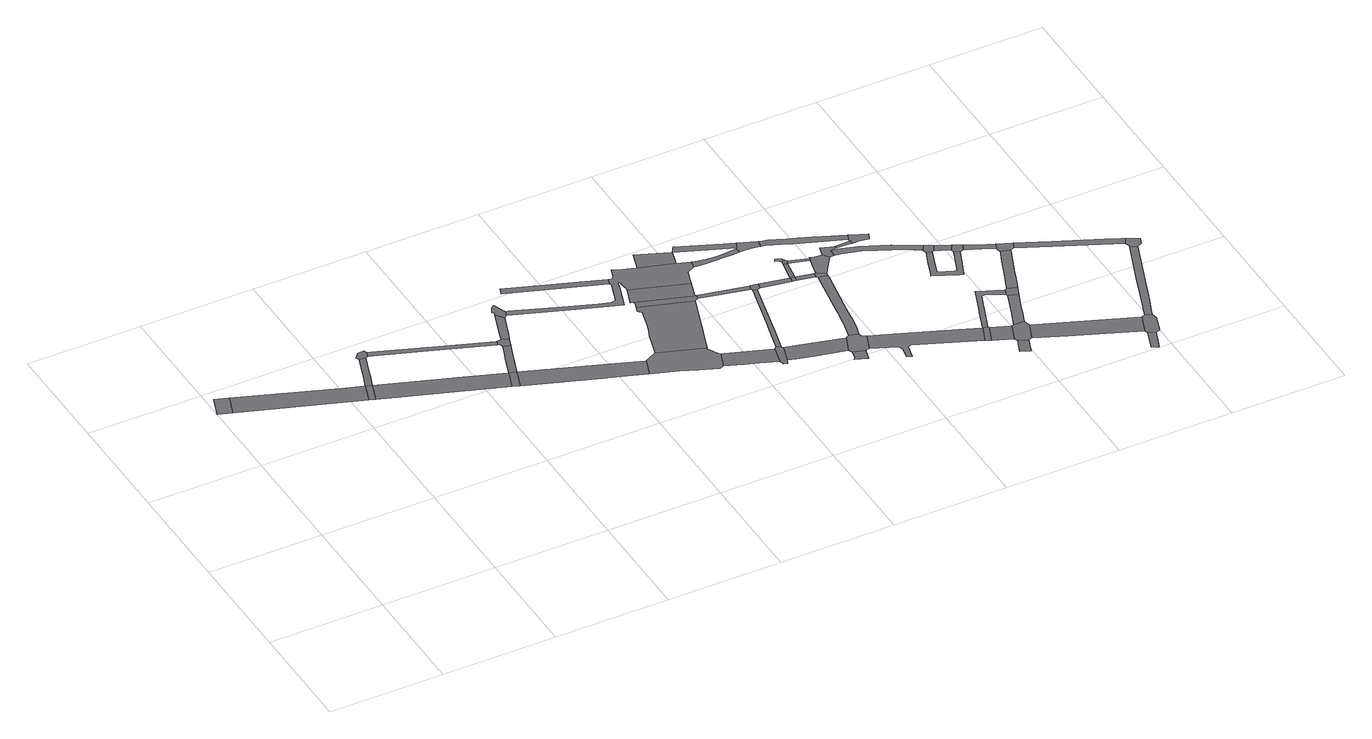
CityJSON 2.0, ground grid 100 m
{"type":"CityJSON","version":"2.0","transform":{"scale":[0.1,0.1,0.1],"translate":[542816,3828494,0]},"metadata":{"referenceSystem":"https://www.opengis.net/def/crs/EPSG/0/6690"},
"CityObjects":{
"road1":{"type":"Road","geometry":[{"type":"MultiSurface","lod":"1","boundaries":[[[0,1,2,3]]]}]},
"road2":{"type":"Road","attributes":{"RoadStructureAttribute.sectionType":"1"},"geometry":[{"type":"MultiSurface","lod":"1","boundaries":[[[4,3,2,5,6]]]}]},
"road3":{"type":"Road","geometry":[{"type":"MultiSurface","lod":"1","boundaries":[[[6,5,7,8]]]}]},
"road4":{"type":"Road","attributes":{"RoadStructureAttribute.sectionType":"1"},"geometry":[{"type":"MultiSurface","lod":"1","boundaries":[[[9,10,11,12,6,8,13,14,15,16]]]}]},
"road5":{"type":"Road","geometry":[{"type":"MultiSurface","lod":"1","boundaries":[[[17,18,19,9,16,20,21]]]}]},
"road6":{"type":"Road","attributes":{"RoadStructureAttribute.sectionType":"1"},"geometry":[{"type":"MultiSurface","lod":"1","boundaries":[[[22,23,8,7,24,25]]]}]},
"road7":{"type":"Road","attributes":{"RoadStructureAttribute.sectionType":"1"},"geometry":[{"type":"MultiSurface","lod":"1","boundaries":[[[26,27,21,20,28,29,30]]]}]},
"road8":{"type":"Road","geometry":[{"type":"MultiSurface","lod":"1","boundaries":[[[25,24,31,32]]]}]},
"road9":{"type":"Road","attributes":{"RoadStructureAttribute.sectionType":"1"},"geometry":[{"type":"MultiSurface","lod":"1","boundaries":[[[33,34,35,36,37,25,32,38,39,40,41,42]]]}]},
"road10":{"type":"Road","geometry":[{"type":"MultiSurface","lod":"1","boundaries":[[[43,30,29,44,33,42,45]]]}]},
"road11":{"type":"Road","attributes":{"RoadStructureAttribute.sectionType":"1"},"geometry":[{"type":"MultiSurface","lod":"1","boundaries":[[[46,47,43,45,48,49]]]}]},
"road12":{"type":"Road","attributes":{"RoadStructureAttribute.sectionType":"1"},"geometry":[{"type":"MultiSurface","lod":"1","boundaries":[[[50,32,31,51,52,53,54]]]}]},
"road13":{"type":"Road","geometry":[{"type":"MultiSurface","lod":"1","boundaries":[[[55,56,57,58,46,49,59,60,61]]]}]},
"road14":{"type":"Road","attributes":{"function":"1","RoadStructureAttribute.sectionType":"6"},"geometry":[{"type":"MultiSurface","lod":"1","boundaries":[[[62,63,64,65]]]}]},
"road15":{"type":"Road","geometry":[{"type":"MultiSurface","lod":"1","boundaries":[[[66,54,53,67,68,69,70,71,72,73,74]]]}]},
"road16":{"type":"Road","attributes":{"RoadStructureAttribute.sectionType":"1"},"geometry":[{"type":"MultiSurface","lod":"1","boundaries":[[[75,76,77,78,79,65,64,80,81,82,83,84,85,86,60,59,87,88,89,90,91,92,93,94,95,96,97,98,99,100,101,102,103,104,105]]]}]},
"road17":{"type":"Road","attributes":{"RoadStructureAttribute.sectionType":"1"},"geometry":[{"type":"MultiSurface","lod":"1","boundaries":[[[106,107,108,109,110,111,112,113,114,115,66,74,116,117,118,119,120,121]]]}]},
"road18":{"type":"Road","attributes":{"RoadStructureAttribute.sectionType":"1"},"geometry":[{"type":"MultiSurface","lod":"1","boundaries":[[[72,71,70,122,123,124,125,126]]]}]},
"road19":{"type":"Road","geometry":[{"type":"MultiSurface","lod":"1","boundaries":[[[127,128,106,121,129,130,131]]]}]},
"road20":{"type":"Road","geometry":[{"type":"MultiSurface","lod":"1","boundaries":[[[96,132,127,131,97]]]}]},
"road21":{"type":"Road","geometry":[{"type":"MultiSurface","lod":"1","boundaries":[[[133,126,125,134,135,136,137,138,139,140]]]}]},
"road22":{"type":"Road","geometry":[{"type":"MultiSurface","lod":"1","boundaries":[[[141,105,104,142,143]]]}]},
"road23":{"type":"Road","attributes":{"RoadStructureAttribute.sectionType":"1"},"geometry":[{"type":"MultiSurface","lod":"1","boundaries":[[[130,129,144,145,146]]]}]},
"road24":{"type":"Road","attributes":{"RoadStructureAttribute.sectionType":"1"},"geometry":[{"type":"MultiSurface","lod":"1","boundaries":[[[147,148,149,150,151,133,140,152,153,154,155]]]}]},
"road25":{"type":"Road","attributes":{"RoadStructureAttribute.sectionType":"1"},"geometry":[{"type":"MultiSurface","lod":"1","boundaries":[[[156,139,138,157,158,159,160]]]}]},
"road26":{"type":"Road","attributes":{"RoadStructureAttribute.sectionType":"1"},"geometry":[{"type":"MultiSurface","lod":"1","boundaries":[[[161,162,163,164,165]]]}]},
"road27":{"type":"Road","geometry":[{"type":"MultiSurface","lod":"1","boundaries":[[[166,146,145,147,155,167,168]]]}]},
"road28":{"type":"Road","attributes":{"RoadStructureAttribute.sectionType":"1"},"geometry":[{"type":"MultiSurface","lod":"1","boundaries":[[[169,170,171,172,102,101,173,174,175,176,177,178,179,180]]]}]},
"road29":{"type":"Road","geometry":[{"type":"MultiSurface","lod":"1","boundaries":[[[181,160,159,161,165,182,183,184,185]]]}]},
"road30":{"type":"Road","attributes":{"RoadStructureAttribute.sectionType":"1"},"geometry":[{"type":"MultiSurface","lod":"1","boundaries":[[[186,187,143,188,189]]]}]},
"road31":{"type":"Road","attributes":{"RoadStructureAttribute.sectionType":"1"},"geometry":[{"type":"MultiSurface","lod":"1","boundaries":[[[190,168,167,191,192,193]]]}]},
"road32":{"type":"Road","geometry":[{"type":"MultiSurface","lod":"1","boundaries":[[[193,192,194,195]]]}]},
"road33":{"type":"Road","attributes":{"RoadStructureAttribute.sectionType":"1"},"geometry":[{"type":"MultiSurface","lod":"1","boundaries":[[[196,197,198,199,200,201,202,181,185,203,204,205,206,207,208,209,210]]]}]},
"road34":{"type":"Road","attributes":{"function":"1","RoadStructureAttribute.sectionType":"6"},"geometry":[{"type":"MultiSurface","lod":"1","boundaries":[[[211,193,195,212]]]}]},
"road35":{"type":"Road","geometry":[{"type":"MultiSurface","lod":"1","boundaries":[[[189,188,180,179,213,214,215,216,217]]]}]},
"road36":{"type":"Road","attributes":{"RoadStructureAttribute.sectionType":"1"},"geometry":[{"type":"MultiSurface","lod":"1","boundaries":[[[218,195,194,219,220]]]}]},
"road37":{"type":"Road","attributes":{"function":"1","RoadStructureAttribute.sectionType":"6"},"geometry":[{"type":"MultiSurface","lod":"1","boundaries":[[[221,222,223,224,225,226,227,228]]]}]},
"road38":{"type":"Road","geometry":[{"type":"MultiSurface","lod":"1","boundaries":[[[228,227,229,211,212,230]]]}]},
"road39":{"type":"Road","attributes":{"function":"1","RoadStructureAttribute.sectionType":"6"},"geometry":[{"type":"MultiSurface","lod":"1","boundaries":[[[230,212,231,232]]]}]},
"road40":{"type":"Road","geometry":[{"type":"MultiSurface","lod":"1","boundaries":[[[220,219,196,210,233,234]]]}]},
"road41":{"type":"Road","attributes":{"RoadStructureAttribute.sectionType":"1"},"geometry":[{"type":"MultiSurface","lod":"1","boundaries":[[[235,236,237,183,182,238,239,240,241,242,243,244,245]]]}]},
"road42":{"type":"Road","geometry":[{"type":"MultiSurface","lod":"1","boundaries":[[[246,247,232,231,248,234,233,249,250,251]]]}]},
"road43":{"type":"Road","attributes":{"RoadStructureAttribute.sectionType":"1"},"geometry":[{"type":"MultiSurface","lod":"1","boundaries":[[[252,253,254,255,256,257,258,259,217,216,260,261,262,263,264,265,266]]]}]},
"road44":{"type":"Road","geometry":[{"type":"MultiSurface","lod":"1","boundaries":[[[267,268,251,250,269,270,271,272,273]]]}]},
"road45":{"type":"Road","geometry":[{"type":"MultiSurface","lod":"1","boundaries":[[[245,244,274,275,276]]]}]},
"road46":{"type":"Road","geometry":[{"type":"MultiSurface","lod":"1","boundaries":[[[273,272,277,278,279]]]}]},
"road47":{"type":"Road","attributes":{"RoadStructureAttribute.sectionType":"1"},"geometry":[{"type":"MultiSurface","lod":"1","boundaries":[[[275,274,280,281]]]}]},
"road48":{"type":"Road","attributes":{"RoadStructureAttribute.sectionType":"1"},"geometry":[{"type":"MultiSurface","lod":"1","boundaries":[[[282,283,284,285]]]}]},
"road49":{"type":"Road","geometry":[{"type":"MultiSurface","lod":"1","boundaries":[[[286,287,288,270,269,289,290,291,292,293,294]]]}]},
"road50":{"type":"Road","geometry":[{"type":"MultiSurface","lod":"1","boundaries":[[[295,266,265,279,278,296,297,298]]]}]},
"road51":{"type":"Road","geometry":[{"type":"MultiSurface","lod":"1","boundaries":[[[299,281,280,282,285,300,301,302]]]}]},
"road52":{"type":"Road","attributes":{"RoadStructureAttribute.sectionType":"1"},"geometry":[{"type":"MultiSurface","lod":"1","boundaries":[[[303,304,305,306,307,308,245,276,309,310,311,312,313,314,315,316,317]]]}]},
"road53":{"type":"Road","attributes":{"RoadStructureAttribute.sectionType":"1"},"geometry":[{"type":"MultiSurface","lod":"1","boundaries":[[[318,319,320,321,322,299,302,323,324,325,326,327]]]}]},
"road54":{"type":"Road","attributes":{"function":"1"},"geometry":[{"type":"MultiSurface","lod":"1","boundaries":[[[328,329,330,331,332,333,334,335,336,337,338,339,340,341,342,343,344,345]]]}]},
"road55":{"type":"Road","geometry":[{"type":"MultiSurface","lod":"1","boundaries":[[[346,294,293,328,345,347,348]]]}]},
"road56":{"type":"Road","geometry":[{"type":"MultiSurface","lod":"1","boundaries":[[[349,317,316,318,327,350]]]}]},
"road57":{"type":"Road","geometry":[{"type":"MultiSurface","lod":"1","boundaries":[[[348,347,351,352,353]]]}]},
"road58":{"type":"Road","geometry":[{"type":"MultiSurface","lod":"1","boundaries":[[[354,353,352,337,336,355,356]]]}]},
"road59":{"type":"Road","attributes":{"RoadStructureAttribute.sectionType":"1"},"geometry":[{"type":"MultiSurface","lod":"1","boundaries":[[[357,301,300,358,359,360]]]}]},
"road60":{"type":"Road","attributes":{"RoadStructureAttribute.sectionType":"1"},"geometry":[{"type":"MultiSurface","lod":"1","boundaries":[[[361,362,363,364,349,350,365,366,367,368]]]}]},
"road61":{"type":"Road","geometry":[{"type":"MultiSurface","lod":"1","boundaries":[[[369,356,355,370,371,372]]]}]},
"road62":{"type":"Road","attributes":{"RoadStructureAttribute.sectionType":"1"},"geometry":[{"type":"MultiSurface","lod":"1","boundaries":[[[373,374,375,376]]]}]},
"road63":{"type":"Road","geometry":[{"type":"MultiSurface","lod":"1","boundaries":[[[372,371,361,368,377,378]]]}]},
"road64":{"type":"Road","geometry":[{"type":"MultiSurface","lod":"1","boundaries":[[[379,360,359,373,376,380,381,382]]]}]},
"road65":{"type":"Road","geometry":[{"type":"MultiSurface","lod":"1","boundaries":[[[383,384,385,378,377,386,387,388]]]}]},
"road66":{"type":"Road","attributes":{"RoadStructureAttribute.sectionType":"1"},"geometry":[{"type":"MultiSurface","lod":"1","boundaries":[[[389,390,391,392,393,379,382,394,395,396,397,398]]]}]},
"road67":{"type":"Road","geometry":[{"type":"MultiSurface","lod":"1","boundaries":[[[399,388,387,400,401,389,398,402,403]]]}]}
},
"vertices":[
[71,2913,0],[7,2735,0],[121,2694,0],[184,2871,0],
[1013,2568,0],[1135,2333,0],[1194,2501,0],
[1187,2314,0],[1247,2484,0],
[1311,2824,0],[1257,2674,0],[1232,2603,0],[1230,2599,0],[1279,2573,0],[1280,2578,0],[1308,2656,0],[1364,2814,0],
[1392,2902,0],[1336,2897,0],[1302,2851,0],[1389,2823,0],[1402,2874,0],
[1920,2241,0],[1843,2269,0],[2199,1954,0],[2258,2119,0],
[1894,2689,0],[1441,2860,0],[1878,2645,0],[2352,2473,0],[2366,2512,0],
[2260,1932,0],[2319,2098,0],
[2380,2438,0],[2354,2370,0],[2338,2328,0],[2325,2295,0],[2296,2217,0],[2352,2187,0],[2385,2274,0],[2399,2312,0],[2416,2358,0],[2438,2416,0],
[2406,2519,0],[2372,2465,0],[2468,2496,0],
[2512,2818,0],[2426,2578,0],[2485,2542,0],[2562,2749,0],
[2965,1860,0],[2874,1713,0],[3018,1662,0],[3223,1589,0],[3278,1744,0],
[2558,2926,0],[2531,2909,0],[2507,2857,0],[2518,2835,0],[2587,2766,0],[2603,2819,0],[2590,2846,0],
[2705,3088,0],[2681,3031,0],[3486,2742,0],[3505,2791,0],
[3389,1801,0],[3444,1510,0],[3587,1452,0],[3745,1388,0],[3778,1404,0],[3834,1547,0],[3822,1552,0],[3771,1651,0],[3776,1664,0],
[3732,2829,0],[3666,2851,0],[3582,2888,0],[3556,2809,0],[3531,2782,0],[3496,2720,0],[3477,2668,0],[3428,2530,0],[3390,2522,0],[3294,2558,0],[3028,2658,0],[2629,2809,0],[3020,2608,0],[3388,2474,0],[3462,2447,0],[3530,2655,0],[3552,2723,0],[3560,2721,0],[3566,2709,0],[3571,2645,0],[3572,2626,0],[3572,2606,0],[4052,2444,0],[4076,2519,0],[4093,2572,0],[4095,2578,0],[4169,2618,0],[4182,2681,0],[4148,2690,0],[4064,2721,0],[3772,2816,0],
[3531,2380,0],[3523,2356,0],[3515,2334,0],[3522,2315,0],[3545,2304,0],[3497,2125,0],[3474,2068,0],[3455,2021,0],[3454,2020,0],[3422,1910,0],[3814,1773,0],[3862,1907,0],[3868,1925,0],[3902,2021,0],[3916,2061,0],[3977,2232,0],
[3929,1345,0],[3933,1344,0],[4046,1303,0],[4194,1247,0],[4235,1403,0],
[3543,2444,0],[3548,2429,0],[4007,2248,0],[4015,2290,0],[4004,2292,0],
[3518,2452,0],
[4256,1420,0],[4206,1216,0],[4204,1208,0],[4240,1195,0],[4245,1217,0],[4254,1234,0],[4305,1390,0],[4293,1402,0],
[3822,2975,0],[4074,2751,0],[4107,2859,0],
[4405,2161,0],[4425,2157,0],[4441,2201,0],
[4435,2141,0],[4379,1899,0],[4348,1778,0],[4338,1738,0],[4303,1601,0],[4339,1589,0],[4372,1723,0],[4383,1769,0],[4470,2128,0],
[4527,1330,0],[4324,1214,0],[4456,1179,0],[4733,1112,0],[4793,1262,0],
[4753,1084,0],[4735,1004,0],[4719,993,0],[4826,947,0],[4853,1048,0],
[4449,2199,0],[4500,2140,0],[4509,2187,0],
[4416,2653,0],[4347,2652,0],[4293,2655,0],[4216,2672,0],[4188,2615,0],[4221,2609,0],[4290,2608,0],[4357,2607,0],[4422,2608,0],[4518,2610,0],[4574,2612,0],[4571,2663,0],
[4827,1282,0],[4889,1061,0],[4948,1211,0],[4912,1226,0],[4904,1260,0],
[4515,2765,0],[4146,2914,0],[4578,2668,0],[4603,2729,0],
[4620,2166,0],[4622,2117,0],[4759,2091,0],[4768,2137,0],
[4793,2085,0],[4801,2131,0],
[4963,2040,0],[4899,1659,0],[4890,1606,0],[4886,1578,0],[4873,1502,0],[4857,1407,0],[4856,1400,0],[4930,1351,0],[4935,1380,0],[4951,1468,0],[4952,1475,0],[4962,1539,0],[4979,1645,0],[5037,2000,0],[5041,2027,0],
[4800,2318,0],[4832,2312,0],
[4599,2614,0],[4670,2611,0],[4730,2603,0],[4753,2599,0],[4766,2663,0],
[4917,2108,0],[4950,2055,0],[4959,2100,0],
[4821,2382,0],[4803,2395,0],[4781,2402,0],[4771,2404,0],[4759,2379,0],[4786,2375,0],[4806,2347,0],[4833,2364,0],
[4804,2340,0],[4849,2338,0],
[5011,2257,0],[5018,2284,0],
[5045,2051,0],[4973,2097,0],
[5677,916,0],[5464,1005,0],[5145,1133,0],[5105,968,0],[5118,929,0],[5097,830,0],[5136,813,0],[5167,931,0],[5199,941,0],[5730,721,0],[5792,870,0],
[5064,2283,0],[5021,2297,0],[4998,2201,0],[5111,2147,0],[5166,2228,0],[5125,2279,0],
[5303,2453,0],[5164,2511,0],[5056,2555,0],[4975,2587,0],[4923,2608,0],[4905,2615,0],[4843,2640,0],[4803,2649,0],[4788,2591,0],[4846,2569,0],[4848,2568,0],[4900,2546,0],[4990,2508,0],[5397,2354,0],[5419,2404,0],
[5231,2332,0],[5151,2365,0],[5204,2226,0],[5208,2287,0],[5208,2298,0],[5264,2300,0],[5263,2325,0],
[5778,701,0],[5840,849,0],[5836,863,0],
[5380,2296,0],[5401,2296,0],[5402,2327,0],
[5947,632,0],[6004,785,0],
[5959,602,0],[5908,471,0],[5990,435,0],[6039,562,0],
[5661,2131,0],[5426,2235,0],[5267,2286,0],[5258,2222,0],[5421,2177,0],[5535,2119,0],[5734,2029,0],[5844,1952,0],[5876,2010,0],
[5448,2391,0],[5466,2296,0],[5545,2278,0],[5571,2337,0],
[6027,788,0],[6070,576,0],[6131,731,0],[6116,787,0],
[5975,1298,0],[5961,1303,0],[5894,1131,0],[5871,1072,0],[5868,1064,0],[5864,1054,0],[5904,1040,0],[5907,1047,0],[5909,1053,0],[5925,1095,0],[5974,1224,0],[5981,1226,0],[6000,1232,0],[6155,1159,0],[6174,1209,0],
[6162,1139,0],[6112,1008,0],[6100,976,0],[6096,967,0],[6091,955,0],[6165,912,0],[6174,935,0],[6181,952,0],[6204,1010,0],[6243,1108,0],
[5855,1920,0],[5814,1813,0],[5756,1662,0],[5748,1640,0],[5952,1549,0],[5984,1535,0],[6035,1660,0],[6060,1721,0],[6091,1798,0],[6050,1826,0],[6013,1734,0],[5998,1696,0],[5959,1601,0],[5947,1606,0],[5812,1667,0],[5824,1698,0],[5860,1792,0],[5901,1900,0],
[5889,2003,0],[5918,1907,0],[5951,1971,0],
[6196,1221,0],[6275,1190,0],
[6030,1860,0],[6042,1856,0],[6074,1908,0],
[6137,1876,0],[6127,1810,0],[6154,1868,0],
[6335,651,0],[6337,465,0],[6890,238,0],[6953,405,0],
[6373,1658,0],[6363,1635,0],[6326,1543,0],[6279,1427,0],[6329,1325,0],[6345,1365,0],[6443,1612,0],[6453,1636,0],
[6324,1787,0],[6325,1725,0],[6362,1703,0],[6387,1758,0],
[6903,206,0],[6838,33,0],[6897,6,0],[6962,175,0],
[6485,1646,0],[6511,1703,0],
[6985,415,0],[6999,191,0],[7051,345,0],[7043,395,0],
[7287,1353,0],[7169,1406,0],[6785,1580,0],[6760,1522,0],[7280,1287,0],[7310,1341,0],
[7289,1228,0],[7136,821,0],[7084,681,0],[7045,576,0],[6995,442,0],[7049,411,0],[7103,552,0],[7145,663,0],[7194,794,0],[7349,1205,0],
[7390,1296,0],[7296,1248,0],[7293,1240,0],[7391,1225,0],[7413,1285,0]
]}
